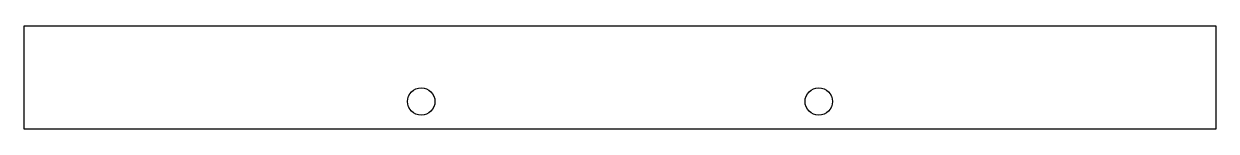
# Model space of a CAD drawing. Header units: millimetres. Extents: x -75 to 273, y 0 to 30.
import ezdxf

# ---------------------------------------------------------------- set-up
doc = ezdxf.new("R2010")
doc.units = ezdxf.units.MM
doc.layers.get('0').update_dxf_attribs({"linetype": 'CONTINUOUS'})

msp = doc.modelspace()

# ---------------------------------------------------------------- linework, layer by layer
msp.add_lwpolyline([(-74.5, 0), (273.5, 0), (273.5, 30), (-74.5, 30)], close=True)
for centre in [(41.5, 8), (157.5, 8)]:
    msp.add_circle(centre, 4)

doc.saveas('drawing.dxf')
